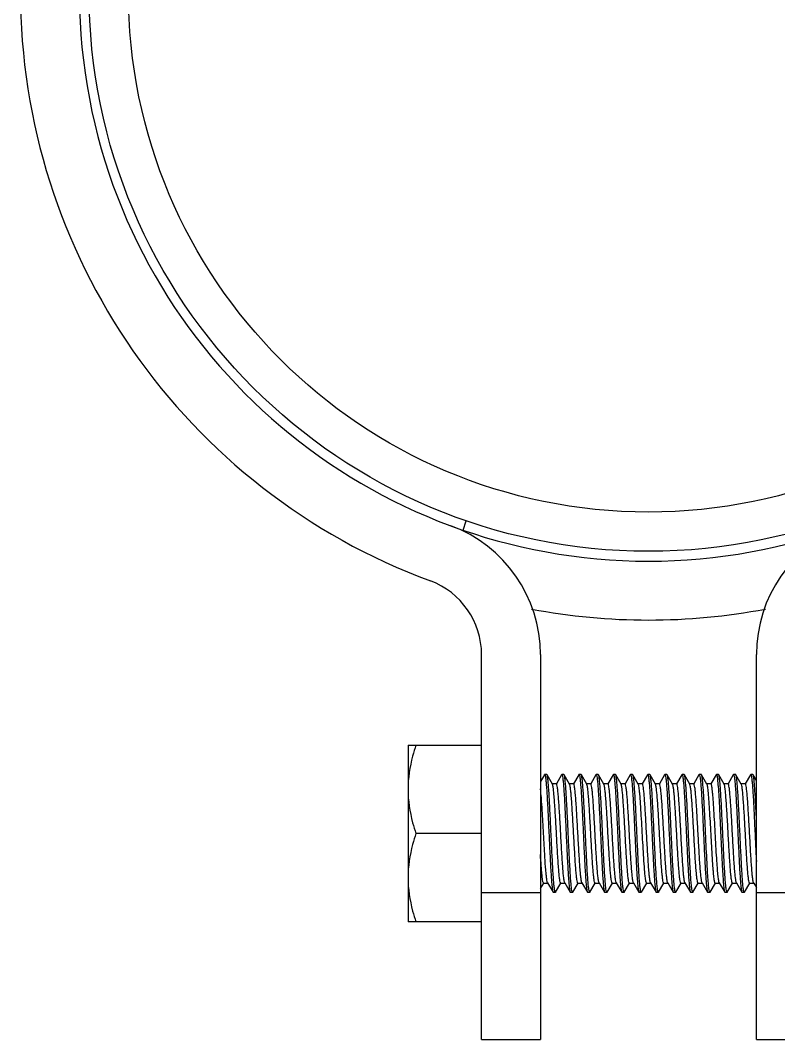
# Model space of a CAD drawing. Extents: x 12300 to 361047, y -1498650 to 1244242.
# Drawn here: x 266641.3 to 266917.7, y 110801.5 to 111173 of the extents above; entities that cross this region are included whole.
import ezdxf

# ---------------------------------------------------------------- set-up
doc = ezdxf.new("R2010")
doc.units = 0
doc.header["$LTSCALE"] = 1000
doc.header["$MEASUREMENT"] = 0
doc.layers.get('0').update_dxf_attribs({"color": 8, "linetype": 'CONTINUOUS'})
doc.layers.add('TEXT', color=3, linetype='CONTINUOUS')

# ---------------------------------------------------------------- blocks, each defined once
blk = doc.blocks.new('KZDJ')
at = {"layer": 'TEXT', "linetype": 'Continuous'}
for p, q in [((2419850.15, 262588.4), (2419851.6, 262592.62)), ((2419858.57, 262356.25), (2419858.57, 262531.69)), ((2419885.4, 262531.69), (2419885.4, 262356.25)), ((2419983.79, 262356.25), (2419983.79, 262531.69)), ((2419825.03, 262490.41), (2419858.57, 262490.41)), ((2419825.03, 262490.41), (2419825.03, 262409.91)), ((2419887.2, 262476.91), (2419885.4, 262473.8)), ((2419887.2, 262476.91), (2419887.3, 262476.99)), ((2419888.28, 262476.99), (2419887.3, 262476.99)), ((2419888.28, 262476.99), (2419887.3, 262476.99)), ((2419887.3, 262476.99), (2419887.32, 262476.99)), ((2419888.38, 262476.91), (2419888.28, 262476.99)), ((2419890.85, 262472.64), (2419888.38, 262476.91)), ((2419895.03, 262476.91), (2419892.63, 262472.77)), ((2419895.03, 262476.91), (2419895.13, 262476.99)), ((2419896.11, 262476.99), (2419895.13, 262476.99)), ((2419896.11, 262476.99), (2419895.13, 262476.99)), ((2419895.13, 262476.99), (2419895.14, 262476.99)), ((2419896.21, 262476.91), (2419896.11, 262476.99)), ((2419898.68, 262472.64), (2419896.21, 262476.91)), ((2419902.85, 262476.91), (2419900.46, 262472.77)), ((2419902.85, 262476.91), (2419902.95, 262476.99)), ((2419903.93, 262476.99), (2419902.95, 262476.99)), ((2419903.93, 262476.99), (2419902.95, 262476.99)), ((2419902.95, 262476.99), (2419902.97, 262476.99)), ((2419904.03, 262476.91), (2419903.93, 262476.99)), ((2419906.5, 262472.64), (2419904.03, 262476.91)), ((2419910.68, 262476.91), (2419908.28, 262472.77)), ((2419910.68, 262476.91), (2419910.78, 262476.99)), ((2419911.76, 262476.99), (2419910.78, 262476.99)), ((2419911.76, 262476.99), (2419910.78, 262476.99)), ((2419910.78, 262476.99), (2419910.79, 262476.99)), ((2419911.86, 262476.91), (2419911.76, 262476.99)), ((2419914.33, 262472.64), (2419911.86, 262476.91)), ((2419918.51, 262476.91), (2419916.11, 262472.77)), ((2419918.51, 262476.91), (2419918.61, 262476.99)), ((2419919.58, 262476.99), (2419918.61, 262476.99)), ((2419919.58, 262476.99), (2419918.61, 262476.99)), ((2419918.61, 262476.99), (2419918.62, 262476.99)), ((2419919.68, 262476.91), (2419919.58, 262476.99)), ((2419922.16, 262472.64), (2419919.68, 262476.91)), ((2419926.33, 262476.91), (2419923.93, 262472.77)), ((2419926.33, 262476.91), (2419926.43, 262476.99)), ((2419927.41, 262476.99), (2419926.43, 262476.99)), ((2419927.41, 262476.99), (2419926.43, 262476.99)), ((2419926.43, 262476.99), (2419926.45, 262476.99)), ((2419927.51, 262476.91), (2419927.41, 262476.99)), ((2419929.98, 262472.64), (2419927.51, 262476.91)), ((2419934.16, 262476.91), (2419931.76, 262472.77)), ((2419934.16, 262476.91), (2419934.26, 262476.99)), ((2419935.24, 262476.99), (2419934.26, 262476.99)), ((2419935.24, 262476.99), (2419934.26, 262476.99)), ((2419934.26, 262476.99), (2419934.27, 262476.99)), ((2419935.34, 262476.91), (2419935.24, 262476.99)), ((2419937.81, 262472.64), (2419935.34, 262476.91)), ((2419941.98, 262476.91), (2419939.59, 262472.77)), ((2419941.98, 262476.91), (2419942.08, 262476.99)), ((2419943.06, 262476.99), (2419942.08, 262476.99)), ((2419943.06, 262476.99), (2419942.08, 262476.99)), ((2419942.08, 262476.99), (2419942.1, 262476.99)), ((2419943.16, 262476.91), (2419943.06, 262476.99)), ((2419945.63, 262472.64), (2419943.16, 262476.91)), ((2419949.81, 262476.91), (2419947.41, 262472.77)), ((2419949.81, 262476.91), (2419949.91, 262476.99)), ((2419950.89, 262476.99), (2419949.91, 262476.99)), ((2419950.89, 262476.99), (2419949.91, 262476.99)), ((2419949.91, 262476.99), (2419949.93, 262476.99)), ((2419950.99, 262476.91), (2419950.89, 262476.99)), ((2419953.46, 262472.64), (2419950.99, 262476.91)), ((2419957.64, 262476.91), (2419955.24, 262472.77)), ((2419957.64, 262476.91), (2419957.74, 262476.99)), ((2419958.72, 262476.99), (2419957.74, 262476.99)), ((2419958.72, 262476.99), (2419957.74, 262476.99)), ((2419957.74, 262476.99), (2419957.75, 262476.99)), ((2419958.82, 262476.91), (2419958.72, 262476.99)), ((2419961.29, 262472.64), (2419958.82, 262476.91)), ((2419965.46, 262476.91), (2419963.07, 262472.77)), ((2419965.46, 262476.91), (2419965.56, 262476.99)), ((2419966.54, 262476.99), (2419965.56, 262476.99)), ((2419966.54, 262476.99), (2419965.56, 262476.99)), ((2419965.56, 262476.99), (2419965.58, 262476.99)), ((2419966.64, 262476.91), (2419966.54, 262476.99)), ((2419969.11, 262472.64), (2419966.64, 262476.91)), ((2419973.29, 262476.91), (2419970.89, 262472.77)), ((2419973.29, 262476.91), (2419973.39, 262476.99)), ((2419974.37, 262476.99), (2419973.39, 262476.99)), ((2419974.37, 262476.99), (2419973.39, 262476.99)), ((2419973.39, 262476.99), (2419973.4, 262476.99)), ((2419974.47, 262476.91), (2419974.37, 262476.99)), ((2419976.94, 262472.64), (2419974.47, 262476.91)), ((2419981.12, 262476.91), (2419978.72, 262472.77)), ((2419981.12, 262476.91), (2419981.22, 262476.99)), ((2419982.19, 262476.99), (2419981.22, 262476.99)), ((2419982.19, 262476.99), (2419981.22, 262476.99)), ((2419981.22, 262476.99), (2419981.23, 262476.99)), ((2419982.29, 262476.91), (2419982.19, 262476.99)), ((2419983.79, 262474.33), (2419982.29, 262476.91)), ((2419892.67, 262472.75), (2419890.79, 262472.75)), ((2419900.5, 262472.75), (2419898.62, 262472.75)), ((2419908.33, 262472.75), (2419906.44, 262472.75)), ((2419906.55, 262472.54), (2419906.5, 262472.64)), ((2419916.15, 262472.75), (2419914.27, 262472.75)), ((2419923.98, 262472.75), (2419922.1, 262472.75)), ((2419931.81, 262472.75), (2419929.92, 262472.75)), ((2419939.63, 262472.75), (2419937.75, 262472.75)), ((2419947.46, 262472.75), (2419945.58, 262472.75)), ((2419955.28, 262472.75), (2419953.4, 262472.75)), ((2419953.54, 262472.47), (2419953.46, 262472.64)), ((2419963.11, 262472.75), (2419961.23, 262472.75)), ((2419970.94, 262472.75), (2419969.05, 262472.75)), ((2419978.76, 262472.75), (2419976.88, 262472.75)), ((2419858.57, 262450.16), (2419828.62, 262450.16)), ((2419983.17, 262450.13), (2419983.19, 262449.85)), ((2419885.4, 262425.03), (2419886.86, 262427.55)), ((2419886.82, 262427.58), (2419888.7, 262427.58)), ((2419888.64, 262427.68), (2419891.11, 262423.41)), ((2419892.29, 262423.41), (2419894.69, 262427.55)), ((2419894.64, 262427.58), (2419896.53, 262427.58)), ((2419896.47, 262427.68), (2419898.94, 262423.41)), ((2419900.12, 262423.41), (2419902.52, 262427.55)), ((2419902.47, 262427.58), (2419904.35, 262427.58)), ((2419904.29, 262427.68), (2419906.77, 262423.41)), ((2419907.94, 262423.41), (2419910.34, 262427.55)), ((2419910.3, 262427.58), (2419912.18, 262427.58)), ((2419912.12, 262427.68), (2419914.59, 262423.41)), ((2419915.77, 262423.41), (2419918.17, 262427.55)), ((2419918.12, 262427.58), (2419920.01, 262427.58)), ((2419919.95, 262427.68), (2419922.42, 262423.41)), ((2419923.6, 262423.41), (2419925.99, 262427.55)), ((2419925.95, 262427.58), (2419927.83, 262427.58)), ((2419927.77, 262427.68), (2419930.25, 262423.41)), ((2419931.42, 262423.41), (2419933.82, 262427.55)), ((2419933.78, 262427.58), (2419933.66, 262427.68)), ((2419933.78, 262427.58), (2419935.66, 262427.58)), ((2419935.6, 262427.68), (2419938.07, 262423.41)), ((2419939.25, 262423.41), (2419941.65, 262427.55)), ((2419941.6, 262427.58), (2419943.49, 262427.58)), ((2419943.43, 262427.68), (2419945.9, 262423.41)), ((2419947.08, 262423.41), (2419949.47, 262427.55)), ((2419949.43, 262427.58), (2419951.31, 262427.58)), ((2419951.25, 262427.68), (2419953.72, 262423.41)), ((2419954.9, 262423.41), (2419957.3, 262427.55)), ((2419957.26, 262427.58), (2419959.14, 262427.58)), ((2419959.08, 262427.68), (2419961.55, 262423.41)), ((2419962.73, 262423.41), (2419965.13, 262427.55)), ((2419965.08, 262427.58), (2419966.96, 262427.58)), ((2419966.9, 262427.68), (2419969.38, 262423.41)), ((2419970.55, 262423.41), (2419972.95, 262427.55)), ((2419972.91, 262427.58), (2419974.79, 262427.58)), ((2419974.73, 262427.68), (2419977.2, 262423.41)), ((2419978.38, 262423.41), (2419980.78, 262427.55)), ((2419980.73, 262427.58), (2419982.62, 262427.58)), ((2419982.56, 262427.68), (2419982.62, 262427.58)), ((2419982.62, 262427.58), (2419983.79, 262425.55)), ((2419858.57, 262423.33), (2419885.4, 262423.33)), ((2419891.11, 262423.41), (2419891.21, 262423.33)), ((2419892.19, 262423.33), (2419891.21, 262423.33)), ((2419892.19, 262423.33), (2419891.21, 262423.33)), ((2419892.19, 262423.33), (2419892.18, 262423.33)), ((2419892.29, 262423.41), (2419892.19, 262423.33)), ((2419898.94, 262423.41), (2419899.04, 262423.33)), ((2419900.02, 262423.33), (2419899.04, 262423.33)), ((2419900.02, 262423.33), (2419899.04, 262423.33)), ((2419900.02, 262423.33), (2419900, 262423.33)), ((2419900.12, 262423.41), (2419900.02, 262423.33)), ((2419906.77, 262423.41), (2419906.87, 262423.33)), ((2419907.84, 262423.33), (2419906.87, 262423.33)), ((2419907.84, 262423.33), (2419906.87, 262423.33)), ((2419907.84, 262423.33), (2419907.83, 262423.33)), ((2419907.94, 262423.41), (2419907.84, 262423.33)), ((2419914.59, 262423.41), (2419914.69, 262423.33)), ((2419915.67, 262423.33), (2419914.69, 262423.33)), ((2419915.67, 262423.33), (2419914.69, 262423.33)), ((2419915.67, 262423.33), (2419915.66, 262423.33)), ((2419915.77, 262423.41), (2419915.67, 262423.33)), ((2419922.42, 262423.41), (2419922.52, 262423.33)), ((2419923.5, 262423.33), (2419922.52, 262423.33)), ((2419923.5, 262423.33), (2419922.52, 262423.33)), ((2419923.5, 262423.33), (2419923.48, 262423.33)), ((2419923.6, 262423.41), (2419923.5, 262423.33)), ((2419930.25, 262423.41), (2419930.35, 262423.33)), ((2419931.21, 262423.33), (2419930.35, 262423.33)), ((2419931.21, 262423.33), (2419930.35, 262423.33)), ((2419931.26, 262423.36), (2419931.21, 262423.45)), ((2419931.42, 262423.41), (2419931.32, 262423.33)), ((2419938.05, 262423.45), (2419938.07, 262423.41)), ((2419938.07, 262423.41), (2419938.11, 262423.36)), ((2419939.15, 262423.33), (2419938.17, 262423.33)), ((2419939.25, 262423.41), (2419939.15, 262423.33)), ((2419945.9, 262423.41), (2419946, 262423.33)), ((2419946.98, 262423.33), (2419946, 262423.33)), ((2419946.98, 262423.33), (2419946, 262423.33)), ((2419946.98, 262423.33), (2419946.96, 262423.33)), ((2419947.08, 262423.41), (2419946.98, 262423.33)), ((2419953.72, 262423.41), (2419953.82, 262423.33)), ((2419954.8, 262423.33), (2419953.82, 262423.33)), ((2419954.8, 262423.33), (2419953.82, 262423.33)), ((2419954.8, 262423.33), (2419954.79, 262423.33)), ((2419954.9, 262423.41), (2419954.8, 262423.33)), ((2419961.55, 262423.41), (2419961.65, 262423.33)), ((2419962.63, 262423.33), (2419961.65, 262423.33)), ((2419962.63, 262423.33), (2419961.65, 262423.33)), ((2419962.73, 262423.41), (2419962.63, 262423.33)), ((2419969.38, 262423.41), (2419969.48, 262423.33)), ((2419970.45, 262423.33), (2419969.48, 262423.33)), ((2419970.45, 262423.33), (2419969.48, 262423.33)), ((2419970.45, 262423.33), (2419970.44, 262423.33)), ((2419970.55, 262423.41), (2419970.45, 262423.33)), ((2419977.2, 262423.41), (2419977.3, 262423.33)), ((2419978.28, 262423.33), (2419977.3, 262423.33)), ((2419978.28, 262423.33), (2419977.3, 262423.33)), ((2419978.28, 262423.33), (2419978.27, 262423.33)), ((2419978.38, 262423.41), (2419978.28, 262423.33)), ((2419983.79, 262423.33), (2420010.62, 262423.33)), ((2419858.57, 262409.91), (2419825.03, 262409.91)), ((2419858.57, 262356.25), (2419885.4, 262356.25)), ((2419983.79, 262356.25), (2420010.62, 262356.25))]:
    blk.add_line(p, q, dxfattribs=at)
for radius in [254.91, 237.02]:
    blk.add_circle((2419934.6, 262833.65), radius, dxfattribs=at)
for centre, radius, start, end in [((2419934.6, 262833.65), 286.22, 110.3175, 249.6825), ((2419934.6, 262833.65), 259.39, 109, 71), ((2419822.79, 262531.69), 62.61, 0, 69.6825), ((2420046.4, 262531.69), 62.61, 110.3175, 180), ((2419822.79, 262531.69), 35.78, 0, 69.6825), ((2419934.6, 262833.65), 286.22, 259.2619, 280.7381)]:
    blk.add_arc(centre, radius, start, end, dxfattribs=at)
for points, knots in [([(2419828.62, 262490.41), (2419828.08, 262488.78), (2419826.09, 262482.25), (2419825.03, 262475.39), (2419825.03, 262470.29)], [0, 0, 0, 0, 0.251892, 1, 1, 1, 1]), ([(2419887.32, 262476.99), (2419887.33, 262476.99), (2419887.42, 262476.92), (2419887.45, 262476.8), (2419887.48, 262476.71)], [0, 0, 0, 0, 0.146246, 1, 1, 1, 1]), ([(2419887.48, 262476.71), (2419887.6, 262476.34), (2419887.75, 262475.29), (2419887.97, 262473.32), (2419888.19, 262470.58), (2419888.5, 262465.69), (2419888.87, 262458.51), (2419889.3, 262449.32), (2419889.66, 262441.51), (2419889.97, 262435.63), (2419890.19, 262431.84), (2419890.41, 262428.67), (2419890.61, 262426.19), (2419890.85, 262424.54), (2419890.97, 262423.66), (2419891.11, 262423.41)], [0, 0, 0, 0, 0.021868, 0.059293, 0.111148, 0.175758, 0.334416, 0.514504, 0.692433, 0.773207, 0.844889, 0.905123, 0.951944, 0.983855, 1, 1, 1, 1]), ([(2419892.01, 262423.61), (2419891.89, 262423.99), (2419891.74, 262425.04), (2419891.52, 262427), (2419891.31, 262429.74), (2419890.99, 262434.63), (2419890.62, 262441.81), (2419890.2, 262451.01), (2419889.83, 262458.82), (2419889.53, 262464.69), (2419889.31, 262468.48), (2419889.08, 262471.65), (2419888.88, 262474.13), (2419888.65, 262475.78), (2419888.52, 262476.66), (2419888.38, 262476.91)], [0, 0, 0, 0, 0.021893, 0.059337, 0.111209, 0.175831, 0.334488, 0.514558, 0.692467, 0.773229, 0.8449, 0.905129, 0.951948, 0.983856, 1, 1, 1, 1]), ([(2419895.14, 262476.99), (2419895.16, 262476.99), (2419895.25, 262476.92), (2419895.28, 262476.81), (2419895.31, 262476.72)], [0, 0, 0, 0, 0.147522, 1, 1, 1, 1]), ([(2419895.31, 262476.72), (2419895.42, 262476.35), (2419895.58, 262475.3), (2419895.8, 262473.35), (2419896.01, 262470.62), (2419896.33, 262465.73), (2419896.69, 262458.55), (2419897.12, 262449.35), (2419897.48, 262441.53), (2419897.79, 262435.65), (2419898.01, 262431.86), (2419898.24, 262428.68), (2419898.43, 262426.2), (2419898.67, 262424.54), (2419898.8, 262423.66), (2419898.94, 262423.41)], [0, 0, 0, 0, 0.02168, 0.058952, 0.110694, 0.175227, 0.333837, 0.514005, 0.692077, 0.772934, 0.8447, 0.905011, 0.95189, 0.983838, 1, 1, 1, 1]), ([(2419899.84, 262423.61), (2419899.72, 262423.98), (2419899.56, 262425.04), (2419899.34, 262427), (2419899.13, 262429.74), (2419898.82, 262434.63), (2419898.45, 262441.81), (2419898.02, 262451), (2419897.66, 262458.81), (2419897.35, 262464.69), (2419897.13, 262468.48), (2419896.91, 262471.65), (2419896.71, 262474.13), (2419896.47, 262475.78), (2419896.35, 262476.66), (2419896.21, 262476.91)], [0, 0, 0, 0, 0.021869, 0.059298, 0.111159, 0.175773, 0.334425, 0.514513, 0.692436, 0.773203, 0.844885, 0.905123, 0.951945, 0.983855, 1, 1, 1, 1]), ([(2419902.97, 262476.99), (2419902.98, 262476.99), (2419903.08, 262476.92), (2419903.11, 262476.8), (2419903.14, 262476.71)], [0, 0, 0, 0, 0.146192, 1, 1, 1, 1]), ([(2419903.14, 262476.71), (2419903.25, 262476.34), (2419903.41, 262475.28), (2419903.63, 262473.32), (2419903.84, 262470.58), (2419904.16, 262465.69), (2419904.52, 262458.51), (2419904.95, 262449.32), (2419905.31, 262441.51), (2419905.62, 262435.63), (2419905.84, 262431.84), (2419906.06, 262428.67), (2419906.26, 262426.19), (2419906.5, 262424.54), (2419906.62, 262423.66), (2419906.77, 262423.41)], [0, 0, 0, 0, 0.021875, 0.059308, 0.111172, 0.175789, 0.334441, 0.514524, 0.692444, 0.773209, 0.844888, 0.905124, 0.951946, 0.983855, 1, 1, 1, 1]), ([(2419907.67, 262423.6), (2419907.55, 262423.97), (2419907.39, 262425.02), (2419907.17, 262426.98), (2419906.96, 262429.71), (2419906.64, 262434.6), (2419906.28, 262441.78), (2419905.85, 262450.98), (2419905.49, 262458.79), (2419905.18, 262464.68), (2419904.96, 262468.47), (2419904.74, 262471.64), (2419904.54, 262474.13), (2419904.3, 262475.78), (2419904.18, 262476.66), (2419904.03, 262476.91)], [0, 0, 0, 0, 0.021696, 0.058981, 0.110733, 0.175273, 0.333889, 0.51405, 0.692109, 0.772959, 0.844718, 0.905021, 0.951895, 0.98384, 1, 1, 1, 1]), ([(2419910.79, 262476.99), (2419910.81, 262476.99), (2419910.9, 262476.92), (2419910.93, 262476.8), (2419910.96, 262476.71)], [0, 0, 0, 0, 0.146067, 1, 1, 1, 1]), ([(2419910.96, 262476.71), (2419911.08, 262476.34), (2419911.23, 262475.28), (2419911.45, 262473.32), (2419911.67, 262470.58), (2419911.98, 262465.69), (2419912.35, 262458.51), (2419912.78, 262449.31), (2419913.14, 262441.51), (2419913.45, 262435.63), (2419913.66, 262431.84), (2419913.89, 262428.67), (2419914.09, 262426.19), (2419914.32, 262424.54), (2419914.45, 262423.66), (2419914.59, 262423.41)], [0, 0, 0, 0, 0.021894, 0.059339, 0.111212, 0.175833, 0.334492, 0.514561, 0.69247, 0.773231, 0.844902, 0.905131, 0.951948, 0.983856, 1, 1, 1, 1]), ([(2419915.49, 262423.61), (2419915.37, 262423.98), (2419915.22, 262425.04), (2419915, 262427), (2419914.79, 262429.74), (2419914.47, 262434.63), (2419914.1, 262441.81), (2419913.68, 262451), (2419913.31, 262458.81), (2419913.01, 262464.69), (2419912.79, 262468.48), (2419912.56, 262471.65), (2419912.36, 262474.13), (2419912.13, 262475.78), (2419912, 262476.66), (2419911.86, 262476.91)], [0, 0, 0, 0, 0.021872, 0.059299, 0.111157, 0.175768, 0.334426, 0.51451, 0.692437, 0.773209, 0.84489, 0.905124, 0.951944, 0.983855, 1, 1, 1, 1]), ([(2419918.62, 262476.99), (2419918.64, 262476.99), (2419918.73, 262476.92), (2419918.76, 262476.8), (2419918.79, 262476.71)], [0, 0, 0, 0, 0.14652, 1, 1, 1, 1]), ([(2419918.79, 262476.71), (2419918.91, 262476.34), (2419919.06, 262475.29), (2419919.28, 262473.33), (2419919.49, 262470.59), (2419919.81, 262465.7), (2419920.17, 262458.52), (2419920.6, 262449.32), (2419920.96, 262441.51), (2419921.27, 262435.63), (2419921.49, 262431.85), (2419921.72, 262428.67), (2419921.91, 262426.19), (2419922.15, 262424.54), (2419922.27, 262423.66), (2419922.42, 262423.41)], [0, 0, 0, 0, 0.021827, 0.05922, 0.111051, 0.175644, 0.334293, 0.514399, 0.692358, 0.77315, 0.84485, 0.9051, 0.951933, 0.983851, 1, 1, 1, 1]), ([(2419923.31, 262423.61), (2419923.2, 262423.99), (2419923.04, 262425.04), (2419922.82, 262427), (2419922.61, 262429.74), (2419922.29, 262434.63), (2419921.93, 262441.81), (2419921.5, 262451.01), (2419921.14, 262458.82), (2419920.83, 262464.69), (2419920.61, 262468.48), (2419920.39, 262471.65), (2419920.19, 262474.13), (2419919.95, 262475.78), (2419919.83, 262476.66), (2419919.68, 262476.91)], [0, 0, 0, 0, 0.021888, 0.05933, 0.1112, 0.17582, 0.334476, 0.514549, 0.692461, 0.773223, 0.844896, 0.905127, 0.951947, 0.983856, 1, 1, 1, 1]), ([(2419926.45, 262476.99), (2419926.46, 262476.99), (2419926.55, 262476.92), (2419926.58, 262476.8), (2419926.61, 262476.72)], [0, 0, 0, 0, 0.147302, 1, 1, 1, 1]), ([(2419926.61, 262476.72), (2419926.73, 262476.35), (2419926.88, 262475.3), (2419927.1, 262473.34), (2419927.32, 262470.61), (2419927.63, 262465.72), (2419928, 262458.54), (2419928.43, 262449.34), (2419928.79, 262441.53), (2419929.1, 262435.64), (2419929.32, 262431.85), (2419929.54, 262428.68), (2419929.74, 262426.2), (2419929.98, 262424.54), (2419930.1, 262423.66), (2419930.25, 262423.41)], [0, 0, 0, 0, 0.021712, 0.059011, 0.110774, 0.175321, 0.333937, 0.514091, 0.692138, 0.77298, 0.844732, 0.90503, 0.9519, 0.983841, 1, 1, 1, 1]), ([(2419931.21, 262423.45), (2419931.07, 262423.73), (2419930.93, 262424.67), (2419930.7, 262426.45), (2419930.49, 262429.06), (2419930.26, 262432.38), (2419930.04, 262436.32), (2419929.73, 262442.37), (2419929.36, 262450.34), (2419928.99, 262458.3), (2419928.68, 262464.33), (2419928.46, 262468.22), (2419928.23, 262471.49), (2419928.02, 262474.05), (2419927.78, 262475.75), (2419927.66, 262476.65), (2419927.51, 262476.91)], [0, 0, 0, 0, 0.017781, 0.051792, 0.101046, 0.163901, 0.238227, 0.321493, 0.50325, 0.684515, 0.767186, 0.840711, 0.902583, 0.950706, 0.983484, 1, 1, 1, 1]), ([(2419934.27, 262476.99), (2419934.29, 262476.99), (2419934.39, 262476.91), (2419934.42, 262476.78), (2419934.45, 262476.68)], [0, 0, 0, 0, 0.142412, 1, 1, 1, 1]), ([(2419934.45, 262476.68), (2419934.56, 262476.3), (2419934.72, 262475.24), (2419934.94, 262473.26), (2419935.15, 262470.53), (2419935.46, 262465.67), (2419935.83, 262458.54), (2419936.25, 262449.41), (2419936.61, 262441.65), (2419936.91, 262435.79), (2419937.13, 262432.01), (2419937.35, 262428.83), (2419937.56, 262426.33), (2419937.78, 262424.62), (2419937.92, 262423.72), (2419938.05, 262423.45)], [0, 0, 0, 0, 0.022323, 0.059966, 0.111809, 0.176196, 0.333935, 0.512859, 0.689876, 0.770433, 0.84213, 0.902644, 0.950025, 0.982776, 1, 1, 1, 1]), ([(2419939.15, 262423.33), (2419939.09, 262423.33), (2419938.98, 262423.53), (2419938.89, 262423.88), (2419938.77, 262424.51), (2419938.6, 262425.77), (2419938.4, 262427.9), (2419938.17, 262431.04), (2419937.94, 262434.89), (2419937.71, 262439.28), (2419937.48, 262444.08), (2419937.24, 262449.1), (2419937.01, 262454.15), (2419936.77, 262459.06), (2419936.54, 262463.65), (2419936.31, 262467.75), (2419936.07, 262471.19), (2419935.87, 262473.89), (2419935.62, 262475.69), (2419935.49, 262476.64), (2419935.34, 262476.91)], [0, 0, 0, 0, 0.003179, 0.010349, 0.021865, 0.037693, 0.081777, 0.141086, 0.21349, 0.29637, 0.38671, 0.481216, 0.576446, 0.66894, 0.755331, 0.832471, 0.897559, 0.948248, 0.982744, 1, 1, 1, 1]), ([(2419942.1, 262476.99), (2419942.12, 262476.99), (2419942.21, 262476.92), (2419942.24, 262476.8), (2419942.27, 262476.71)], [0, 0, 0, 0, 0.146004, 1, 1, 1, 1]), ([(2419942.27, 262476.71), (2419942.39, 262476.33), (2419942.54, 262475.28), (2419942.76, 262473.32), (2419942.97, 262470.58), (2419943.29, 262465.69), (2419943.65, 262458.51), (2419944.08, 262449.31), (2419944.44, 262441.5), (2419944.75, 262435.63), (2419944.97, 262431.84), (2419945.19, 262428.67), (2419945.39, 262426.19), (2419945.63, 262424.54), (2419945.75, 262423.66), (2419945.9, 262423.41)], [0, 0, 0, 0, 0.021904, 0.059356, 0.111234, 0.175859, 0.334521, 0.514585, 0.692487, 0.773246, 0.844913, 0.905138, 0.951952, 0.983857, 1, 1, 1, 1]), ([(2419946.79, 262423.61), (2419946.68, 262423.99), (2419946.52, 262425.04), (2419946.3, 262427), (2419946.09, 262429.74), (2419945.77, 262434.63), (2419945.41, 262441.81), (2419944.98, 262451.01), (2419944.62, 262458.82), (2419944.31, 262464.69), (2419944.09, 262468.48), (2419943.87, 262471.65), (2419943.67, 262474.13), (2419943.43, 262475.78), (2419943.31, 262476.66), (2419943.16, 262476.91)], [0, 0, 0, 0, 0.021888, 0.059328, 0.111196, 0.175814, 0.334474, 0.514547, 0.692462, 0.773228, 0.844902, 0.905131, 0.951948, 0.983856, 1, 1, 1, 1]), ([(2419949.93, 262476.99), (2419949.94, 262476.99), (2419950.03, 262476.92), (2419950.06, 262476.8), (2419950.09, 262476.71)], [0, 0, 0, 0, 0.146788, 1, 1, 1, 1]), ([(2419950.09, 262476.71), (2419950.21, 262476.34), (2419950.36, 262475.29), (2419950.58, 262473.33), (2419950.8, 262470.6), (2419951.11, 262465.71), (2419951.48, 262458.53), (2419951.91, 262449.33), (2419952.27, 262441.52), (2419952.58, 262435.64), (2419952.8, 262431.85), (2419953.02, 262428.67), (2419953.22, 262426.19), (2419953.46, 262424.54), (2419953.58, 262423.66), (2419953.72, 262423.41)], [0, 0, 0, 0, 0.021788, 0.059148, 0.110955, 0.175533, 0.334174, 0.514296, 0.692285, 0.773094, 0.844811, 0.905077, 0.951921, 0.983848, 1, 1, 1, 1]), ([(2419954.62, 262423.61), (2419954.5, 262423.99), (2419954.35, 262425.04), (2419954.13, 262427), (2419953.92, 262429.74), (2419953.6, 262434.63), (2419953.23, 262441.81), (2419952.81, 262451), (2419952.44, 262458.81), (2419952.14, 262464.69), (2419951.92, 262468.48), (2419951.69, 262471.65), (2419951.49, 262474.13), (2419951.26, 262475.78), (2419951.13, 262476.66), (2419950.99, 262476.91)], [0, 0, 0, 0, 0.021877, 0.059311, 0.111175, 0.175792, 0.334445, 0.514524, 0.692444, 0.773209, 0.844887, 0.905122, 0.951945, 0.983855, 1, 1, 1, 1]), ([(2419957.75, 262476.99), (2419957.77, 262476.99), (2419957.86, 262476.92), (2419957.89, 262476.8), (2419957.92, 262476.71)], [0, 0, 0, 0, 0.146706, 1, 1, 1, 1]), ([(2419957.92, 262476.71), (2419958.04, 262476.34), (2419958.19, 262475.29), (2419958.41, 262473.33), (2419958.62, 262470.6), (2419958.94, 262465.71), (2419959.31, 262458.53), (2419959.73, 262449.33), (2419960.1, 262441.52), (2419960.4, 262435.64), (2419960.62, 262431.85), (2419960.85, 262428.67), (2419961.05, 262426.19), (2419961.28, 262424.54), (2419961.41, 262423.66), (2419961.55, 262423.41)], [0, 0, 0, 0, 0.0218, 0.059172, 0.110989, 0.175574, 0.334211, 0.514328, 0.692305, 0.773106, 0.844818, 0.905082, 0.951925, 0.983849, 1, 1, 1, 1]), ([(2419961.41, 262435.19), (2419961.17, 262439.54), (2419960.85, 262446.21), (2419960.44, 262455.09), (2419960.13, 262461.55), (2419959.82, 262467.25), (2419959.55, 262471.34), (2419959.32, 262473.94), (2419959.17, 262475.32), (2419959.01, 262476.26), (2419958.9, 262476.75), (2419958.82, 262476.91)], [0, 0, 0, 0, 0.31261, 0.479025, 0.637331, 0.776893, 0.888349, 0.931124, 0.964281, 0.987309, 1, 1, 1, 1]), ([(2419965.58, 262476.99), (2419965.59, 262476.99), (2419965.69, 262476.92), (2419965.72, 262476.8), (2419965.74, 262476.71)], [0, 0, 0, 0, 0.14666, 1, 1, 1, 1]), ([(2419965.74, 262476.71), (2419965.93, 262476.13), (2419966.12, 262474.38), (2419966.43, 262471.09), (2419966.71, 262466.45), (2419967.02, 262460.8), (2419967.32, 262454.46), (2419967.72, 262445.85), (2419968.02, 262439.39), (2419968.26, 262435.19)], [0, 0, 0, 0, 0.04411, 0.125541, 0.239358, 0.37843, 0.533993, 0.696234, 1, 1, 1, 1]), ([(2419970.27, 262423.61), (2419970.16, 262423.98), (2419970, 262425.03), (2419969.78, 262426.99), (2419969.57, 262429.72), (2419969.25, 262434.61), (2419968.89, 262441.79), (2419968.46, 262450.99), (2419968.1, 262458.8), (2419967.79, 262464.68), (2419967.57, 262468.47), (2419967.35, 262471.65), (2419967.15, 262474.13), (2419966.91, 262475.78), (2419966.79, 262476.66), (2419966.64, 262476.91)], [0, 0, 0, 0, 0.02177, 0.059115, 0.110912, 0.175482, 0.334119, 0.514249, 0.692251, 0.773068, 0.844793, 0.905066, 0.951916, 0.983846, 1, 1, 1, 1]), ([(2419973.4, 262476.99), (2419973.42, 262476.99), (2419973.51, 262476.92), (2419973.54, 262476.8), (2419973.57, 262476.71)], [0, 0, 0, 0, 0.146034, 1, 1, 1, 1]), ([(2419973.57, 262476.71), (2419973.69, 262476.34), (2419973.84, 262475.28), (2419974.06, 262473.32), (2419974.28, 262470.58), (2419974.59, 262465.69), (2419974.96, 262458.51), (2419975.39, 262449.31), (2419975.75, 262441.5), (2419976.06, 262435.63), (2419976.27, 262431.84), (2419976.5, 262428.67), (2419976.7, 262426.19), (2419976.93, 262424.54), (2419977.06, 262423.66), (2419977.2, 262423.41)], [0, 0, 0, 0, 0.021899, 0.059349, 0.111223, 0.175847, 0.334508, 0.514576, 0.692482, 0.773242, 0.844912, 0.905137, 0.951951, 0.983857, 1, 1, 1, 1]), ([(2419978.1, 262423.62), (2419977.98, 262423.99), (2419977.83, 262425.04), (2419977.61, 262427.01), (2419977.4, 262429.74), (2419977.08, 262434.64), (2419976.71, 262441.81), (2419976.29, 262451.01), (2419975.92, 262458.82), (2419975.62, 262464.7), (2419975.4, 262468.48), (2419975.17, 262471.65), (2419974.97, 262474.13), (2419974.74, 262475.78), (2419974.61, 262476.66), (2419974.47, 262476.91)], [0, 0, 0, 0, 0.02191, 0.059368, 0.111249, 0.175876, 0.33454, 0.514602, 0.692499, 0.773255, 0.84492, 0.905142, 0.951954, 0.983858, 1, 1, 1, 1]), ([(2419981.23, 262476.99), (2419981.25, 262476.99), (2419981.34, 262476.92), (2419981.37, 262476.8), (2419981.4, 262476.71)], [0, 0, 0, 0, 0.147008, 1, 1, 1, 1]), ([(2419981.4, 262476.71), (2419981.51, 262476.36), (2419981.66, 262475.34), (2419981.88, 262473.45), (2419982.09, 262470.81), (2419982.4, 262466.08), (2419982.76, 262459.12), (2419983.03, 262453.26), (2419983.17, 262450.13)], [0, 0, 0, 0, 0.042374, 0.114709, 0.214932, 0.339935, 0.647912, 1, 1, 1, 1]), ([(2419983.79, 262457.83), (2419983.67, 262460.25), (2419983.45, 262464.65), (2419983.14, 262469.81), (2419982.88, 262473.13), (2419982.71, 262474.9), (2419982.52, 262476.09), (2419982.4, 262476.72), (2419982.29, 262476.91)], [0, 0, 0, 0, 0.379459, 0.689334, 0.809279, 0.902185, 0.96608, 1, 1, 1, 1]), ([(2419894.64, 262427.58), (2419894.59, 262427.58), (2419894.48, 262427.74), (2419894.32, 262428.25), (2419894.12, 262429.45), (2419893.9, 262431.38), (2419893.67, 262434.01), (2419893.44, 262437.22), (2419893.21, 262440.89), (2419892.98, 262444.9), (2419892.67, 262450.49), (2419892.37, 262456.03), (2419892.05, 262461.32), (2419891.82, 262464.77), (2419891.59, 262467.7), (2419891.37, 262470), (2419891.13, 262471.57), (2419890.99, 262472.4), (2419890.85, 262472.64)], [0, 0, 0, 0, 0.003456, 0.010692, 0.037889, 0.081613, 0.140407, 0.212192, 0.2944, 0.384075, 0.47799, 0.664972, 0.751304, 0.828651, 0.894236, 0.945722, 0.981321, 1, 1, 1, 1]), ([(2419896.47, 262427.68), (2419896.33, 262427.92), (2419896.18, 262428.75), (2419895.95, 262430.32), (2419895.73, 262432.62), (2419895.5, 262435.55), (2419895.27, 262439), (2419894.95, 262444.29), (2419894.65, 262449.83), (2419894.34, 262455.42), (2419894.11, 262459.43), (2419893.88, 262463.11), (2419893.65, 262466.31), (2419893.42, 262468.94), (2419893.2, 262470.87), (2419892.99, 262472.07), (2419892.84, 262472.58), (2419892.73, 262472.75), (2419892.67, 262472.75)], [0, 0, 0, 0, 0.01868, 0.054278, 0.105764, 0.171348, 0.248694, 0.335026, 0.52201, 0.615925, 0.705601, 0.787808, 0.859593, 0.918386, 0.962109, 0.989306, 0.996546, 1, 1, 1, 1]), ([(2419902.47, 262427.58), (2419902.42, 262427.58), (2419902.3, 262427.74), (2419902.15, 262428.25), (2419901.94, 262429.45), (2419901.73, 262431.38), (2419901.5, 262434.01), (2419901.27, 262437.22), (2419901.04, 262440.89), (2419900.81, 262444.9), (2419900.5, 262450.49), (2419900.19, 262456.03), (2419899.87, 262461.32), (2419899.65, 262464.77), (2419899.41, 262467.7), (2419899.2, 262470), (2419898.96, 262471.57), (2419898.82, 262472.4), (2419898.68, 262472.64)], [0, 0, 0, 0, 0.003455, 0.010693, 0.037891, 0.081614, 0.140407, 0.212192, 0.2944, 0.384075, 0.47799, 0.664974, 0.751306, 0.828653, 0.894237, 0.945722, 0.98132, 1, 1, 1, 1]), ([(2419904.29, 262427.68), (2419904.15, 262427.92), (2419904.01, 262428.75), (2419903.77, 262430.32), (2419903.56, 262432.62), (2419903.33, 262435.55), (2419903.1, 262439), (2419902.78, 262444.29), (2419902.48, 262449.83), (2419902.17, 262455.42), (2419901.93, 262459.43), (2419901.7, 262463.11), (2419901.47, 262466.31), (2419901.24, 262468.94), (2419901.03, 262470.87), (2419900.82, 262472.07), (2419900.67, 262472.58), (2419900.55, 262472.75), (2419900.5, 262472.75)], [0, 0, 0, 0, 0.018679, 0.054277, 0.105763, 0.171348, 0.248695, 0.335027, 0.52201, 0.615925, 0.7056, 0.787807, 0.859593, 0.918386, 0.96211, 0.989308, 0.996544, 1, 1, 1, 1]), ([(2419910.3, 262427.58), (2419910.25, 262427.58), (2419910.13, 262427.73), (2419909.98, 262428.24), (2419909.78, 262429.4), (2419909.56, 262431.29), (2419909.34, 262433.86), (2419909.11, 262436.99), (2419908.88, 262440.59), (2419908.65, 262444.52), (2419908.35, 262450.04), (2419907.98, 262456.7), (2419907.61, 262462.97), (2419907.28, 262467.25), (2419907.06, 262469.64), (2419906.83, 262471.33), (2419906.68, 262472.23), (2419906.55, 262472.54)], [0, 0, 0, 0, 0.003398, 0.010481, 0.037063, 0.079811, 0.137346, 0.207687, 0.288384, 0.376611, 0.469274, 0.654855, 0.819309, 0.886268, 0.939811, 0.978111, 1, 1, 1, 1]), ([(2419912.12, 262427.68), (2419911.98, 262427.92), (2419911.84, 262428.75), (2419911.6, 262430.32), (2419911.39, 262432.62), (2419911.15, 262435.55), (2419910.92, 262439), (2419910.6, 262444.29), (2419910.3, 262449.83), (2419909.99, 262455.42), (2419909.76, 262459.43), (2419909.53, 262463.11), (2419909.3, 262466.31), (2419909.07, 262468.94), (2419908.86, 262470.87), (2419908.65, 262472.07), (2419908.49, 262472.58), (2419908.38, 262472.75), (2419908.33, 262472.75)], [0, 0, 0, 0, 0.01868, 0.054279, 0.105766, 0.17135, 0.248697, 0.335029, 0.522011, 0.615926, 0.705601, 0.78781, 0.859595, 0.918388, 0.962111, 0.989307, 0.996546, 1, 1, 1, 1]), ([(2419918.12, 262427.58), (2419918.07, 262427.58), (2419917.96, 262427.74), (2419917.8, 262428.25), (2419917.59, 262429.45), (2419917.38, 262431.38), (2419917.15, 262434.01), (2419916.92, 262437.22), (2419916.69, 262440.89), (2419916.46, 262444.9), (2419916.15, 262450.49), (2419915.85, 262456.03), (2419915.53, 262461.32), (2419915.3, 262464.77), (2419915.06, 262467.7), (2419914.85, 262470), (2419914.61, 262471.57), (2419914.47, 262472.4), (2419914.33, 262472.64)], [0, 0, 0, 0, 0.003456, 0.010692, 0.037889, 0.081613, 0.140406, 0.212192, 0.294399, 0.384075, 0.477989, 0.664972, 0.751304, 0.828651, 0.894236, 0.945722, 0.981321, 1, 1, 1, 1]), ([(2419919.85, 262427.9), (2419919.74, 262428.26), (2419919.58, 262429.23), (2419919.36, 262431.03), (2419919.14, 262433.49), (2419918.82, 262437.81), (2419918.44, 262444.08), (2419918.08, 262450.69), (2419917.78, 262456.14), (2419917.55, 262460.01), (2419917.32, 262463.54), (2419917.1, 262466.61), (2419916.88, 262469.12), (2419916.67, 262470.96), (2419916.47, 262472.1), (2419916.31, 262472.59), (2419916.2, 262472.75), (2419916.15, 262472.75)], [0, 0, 0, 0, 0.024737, 0.065402, 0.120735, 0.188882, 0.353983, 0.53832, 0.629884, 0.716845, 0.796224, 0.865309, 0.92175, 0.963653, 0.989702, 0.996649, 1, 1, 1, 1]), ([(2419925.95, 262427.58), (2419925.9, 262427.58), (2419925.78, 262427.74), (2419925.63, 262428.25), (2419925.42, 262429.45), (2419925.21, 262431.38), (2419924.98, 262434.01), (2419924.75, 262437.22), (2419924.52, 262440.89), (2419924.28, 262444.9), (2419923.97, 262450.49), (2419923.67, 262456.03), (2419923.35, 262461.32), (2419923.12, 262464.77), (2419922.89, 262467.7), (2419922.68, 262470), (2419922.44, 262471.57), (2419922.3, 262472.4), (2419922.16, 262472.64)], [0, 0, 0, 0, 0.003456, 0.010693, 0.037891, 0.081614, 0.140408, 0.212193, 0.2944, 0.384075, 0.47799, 0.664974, 0.751306, 0.828653, 0.894237, 0.945723, 0.981321, 1, 1, 1, 1]), ([(2419927.77, 262427.68), (2419927.63, 262427.92), (2419927.49, 262428.75), (2419927.25, 262430.32), (2419927.04, 262432.62), (2419926.8, 262435.55), (2419926.58, 262439), (2419926.26, 262444.29), (2419925.95, 262449.83), (2419925.64, 262455.42), (2419925.41, 262459.43), (2419925.18, 262463.11), (2419924.95, 262466.31), (2419924.72, 262468.94), (2419924.51, 262470.87), (2419924.3, 262472.07), (2419924.15, 262472.58), (2419924.03, 262472.75), (2419923.98, 262472.75)], [0, 0, 0, 0, 0.018679, 0.054277, 0.105763, 0.171348, 0.248694, 0.335027, 0.52201, 0.615925, 0.7056, 0.787807, 0.859592, 0.918386, 0.96211, 0.989307, 0.996544, 1, 1, 1, 1]), ([(2419933.66, 262427.68), (2419933.52, 262427.91), (2419933.38, 262428.7), (2419933.15, 262430.18), (2419932.95, 262432.36), (2419932.51, 262437.7), (2419932.14, 262444.4), (2419931.71, 262452.18), (2419931.38, 262458.09), (2419931.05, 262463.4), (2419930.76, 262467.26), (2419930.52, 262469.74), (2419930.36, 262471.07), (2419930.19, 262472), (2419930.07, 262472.49), (2419929.98, 262472.64)], [0, 0, 0, 0, 0.017852, 0.051664, 0.100534, 0.162875, 0.407985, 0.545976, 0.68048, 0.801297, 0.899285, 0.937334, 0.967097, 0.988058, 1, 1, 1, 1]), ([(2419935.6, 262427.68), (2419935.46, 262427.92), (2419935.32, 262428.75), (2419935.08, 262430.31), (2419934.87, 262432.62), (2419934.63, 262435.54), (2419934.4, 262439), (2419934.08, 262444.28), (2419933.78, 262449.82), (2419933.47, 262455.42), (2419933.24, 262459.43), (2419933.01, 262463.1), (2419932.78, 262466.31), (2419932.55, 262468.94), (2419932.33, 262470.87), (2419932.13, 262472.07), (2419931.97, 262472.58), (2419931.86, 262472.75), (2419931.81, 262472.75)], [0, 0, 0, 0, 0.018628, 0.054185, 0.105638, 0.171201, 0.248536, 0.334866, 0.521871, 0.615806, 0.705504, 0.787737, 0.859546, 0.918359, 0.962097, 0.989304, 0.996544, 1, 1, 1, 1]), ([(2419941.6, 262427.58), (2419941.55, 262427.58), (2419941.44, 262427.74), (2419941.28, 262428.25), (2419941.07, 262429.45), (2419940.86, 262431.38), (2419940.63, 262434.01), (2419940.4, 262437.22), (2419940.17, 262440.89), (2419939.94, 262444.9), (2419939.63, 262450.49), (2419939.32, 262456.03), (2419939.01, 262461.32), (2419938.78, 262464.77), (2419938.54, 262467.7), (2419938.33, 262470), (2419938.09, 262471.57), (2419937.95, 262472.4), (2419937.81, 262472.64)], [0, 0, 0, 0, 0.003455, 0.010692, 0.037889, 0.081612, 0.140406, 0.212191, 0.294399, 0.384075, 0.477989, 0.664972, 0.751304, 0.82865, 0.894235, 0.945722, 0.98132, 1, 1, 1, 1]), ([(2419943.35, 262427.87), (2419943.23, 262428.21), (2419943.07, 262429.16), (2419942.84, 262430.93), (2419942.63, 262433.36), (2419942.3, 262437.68), (2419941.93, 262443.94), (2419941.57, 262450.57), (2419941.26, 262456.04), (2419941.03, 262459.93), (2419940.81, 262463.48), (2419940.58, 262466.57), (2419940.36, 262469.09), (2419940.15, 262470.95), (2419939.95, 262472.09), (2419939.79, 262472.59), (2419939.68, 262472.75), (2419939.63, 262472.75)], [0, 0, 0, 0, 0.023905, 0.063882, 0.118695, 0.186499, 0.351414, 0.536115, 0.627999, 0.715327, 0.79509, 0.864539, 0.921297, 0.963445, 0.989649, 0.996636, 1, 1, 1, 1]), ([(2419949.43, 262427.58), (2419949.38, 262427.58), (2419949.26, 262427.74), (2419949.11, 262428.25), (2419948.9, 262429.45), (2419948.69, 262431.38), (2419948.46, 262434.01), (2419948.23, 262437.22), (2419948, 262440.89), (2419947.76, 262444.9), (2419947.45, 262450.49), (2419947.15, 262456.03), (2419946.83, 262461.32), (2419946.6, 262464.77), (2419946.37, 262467.7), (2419946.16, 262470), (2419945.92, 262471.57), (2419945.78, 262472.4), (2419945.63, 262472.64)], [0, 0, 0, 0, 0.003456, 0.010693, 0.037891, 0.081614, 0.140408, 0.212193, 0.2944, 0.384075, 0.47799, 0.664974, 0.751306, 0.828653, 0.894237, 0.945723, 0.981321, 1, 1, 1, 1]), ([(2419951.25, 262427.68), (2419951.11, 262427.92), (2419950.97, 262428.75), (2419950.73, 262430.32), (2419950.52, 262432.62), (2419950.28, 262435.55), (2419950.05, 262439), (2419949.74, 262444.29), (2419949.43, 262449.83), (2419949.12, 262455.42), (2419948.89, 262459.43), (2419948.66, 262463.11), (2419948.43, 262466.31), (2419948.2, 262468.94), (2419947.99, 262470.87), (2419947.78, 262472.07), (2419947.62, 262472.58), (2419947.51, 262472.75), (2419947.46, 262472.75)], [0, 0, 0, 0, 0.018679, 0.054277, 0.105763, 0.171347, 0.248694, 0.335027, 0.52201, 0.615925, 0.7056, 0.787807, 0.859592, 0.918386, 0.962109, 0.989307, 0.996544, 1, 1, 1, 1]), ([(2419957.26, 262427.58), (2419957.2, 262427.58), (2419957.09, 262427.73), (2419956.94, 262428.23), (2419956.74, 262429.38), (2419956.53, 262431.24), (2419956.3, 262433.77), (2419956.08, 262436.87), (2419955.85, 262440.43), (2419955.62, 262444.32), (2419955.32, 262449.8), (2419954.95, 262456.43), (2419954.58, 262462.7), (2419954.26, 262467.01), (2419954.04, 262469.44), (2419953.82, 262471.19), (2419953.65, 262472.14), (2419953.54, 262472.47)], [0, 0, 0, 0, 0.00337, 0.010373, 0.036639, 0.078887, 0.135774, 0.205372, 0.28529, 0.372768, 0.464782, 0.64963, 0.814469, 0.882133, 0.936734, 0.976432, 1, 1, 1, 1]), ([(2419959.08, 262427.68), (2419958.94, 262427.92), (2419958.79, 262428.75), (2419958.56, 262430.32), (2419958.34, 262432.62), (2419958.11, 262435.55), (2419957.88, 262439), (2419957.56, 262444.29), (2419957.26, 262449.83), (2419956.95, 262455.42), (2419956.72, 262459.43), (2419956.49, 262463.11), (2419956.26, 262466.31), (2419956.03, 262468.94), (2419955.81, 262470.87), (2419955.6, 262472.07), (2419955.45, 262472.58), (2419955.34, 262472.75), (2419955.28, 262472.75)], [0, 0, 0, 0, 0.01868, 0.054279, 0.105765, 0.17135, 0.248696, 0.335029, 0.522011, 0.615925, 0.705601, 0.787809, 0.859595, 0.918388, 0.962111, 0.989308, 0.996545, 1, 1, 1, 1]), ([(2419963.86, 262437.56), (2419963.62, 262441.19), (2419963.31, 262446.77), (2419962.9, 262454.19), (2419962.59, 262459.6), (2419962.29, 262464.39), (2419962.02, 262467.84), (2419961.79, 262470.05), (2419961.64, 262471.24), (2419961.48, 262472.06), (2419961.37, 262472.5), (2419961.29, 262472.64)], [0, 0, 0, 0, 0.310342, 0.475677, 0.633257, 0.772654, 0.88467, 0.928035, 0.961992, 0.986043, 1, 1, 1, 1]), ([(2419965.8, 262437.56), (2419965.68, 262439.38), (2419965.45, 262443.19), (2419965.13, 262449.03), (2419964.8, 262454.95), (2419964.48, 262460.52), (2419964.2, 262464.76), (2419963.97, 262467.67), (2419963.8, 262469.41), (2419963.64, 262470.78), (2419963.48, 262471.83), (2419963.35, 262472.38), (2419963.2, 262472.75), (2419963.11, 262472.75)], [0, 0, 0, 0, 0.154792, 0.324211, 0.496022, 0.657766, 0.797744, 0.856333, 0.905865, 0.945463, 0.974462, 0.992476, 1, 1, 1, 1]), ([(2419972.91, 262427.58), (2419972.86, 262427.58), (2419972.74, 262427.74), (2419972.59, 262428.25), (2419972.38, 262429.45), (2419972.17, 262431.38), (2419971.94, 262434.01), (2419971.71, 262437.22), (2419971.47, 262440.89), (2419971.24, 262444.9), (2419970.93, 262450.49), (2419970.63, 262456.03), (2419970.31, 262461.32), (2419970.08, 262464.77), (2419969.85, 262467.7), (2419969.64, 262470), (2419969.4, 262471.57), (2419969.25, 262472.4), (2419969.11, 262472.64)], [0, 0, 0, 0, 0.003456, 0.010693, 0.037891, 0.081614, 0.140408, 0.212193, 0.2944, 0.384075, 0.47799, 0.664973, 0.751306, 0.828653, 0.894237, 0.945723, 0.981321, 1, 1, 1, 1]), ([(2419974.73, 262427.68), (2419974.59, 262427.92), (2419974.45, 262428.75), (2419974.21, 262430.32), (2419974, 262432.62), (2419973.76, 262435.55), (2419973.53, 262439), (2419973.21, 262444.29), (2419972.91, 262449.83), (2419972.6, 262455.42), (2419972.37, 262459.43), (2419972.14, 262463.11), (2419971.91, 262466.31), (2419971.68, 262468.94), (2419971.47, 262470.87), (2419971.26, 262472.07), (2419971.1, 262472.58), (2419970.99, 262472.75), (2419970.94, 262472.75)], [0, 0, 0, 0, 0.018679, 0.054277, 0.105763, 0.171347, 0.248694, 0.335026, 0.52201, 0.615925, 0.7056, 0.787807, 0.859592, 0.918386, 0.962109, 0.989307, 0.996544, 1, 1, 1, 1]), ([(2419980.73, 262427.58), (2419980.68, 262427.58), (2419980.57, 262427.73), (2419980.42, 262428.22), (2419980.22, 262429.37), (2419980.01, 262431.21), (2419979.78, 262433.73), (2419979.56, 262436.81), (2419979.33, 262440.35), (2419979.11, 262444.22), (2419978.8, 262449.68), (2419978.44, 262456.3), (2419978.07, 262462.56), (2419977.75, 262466.88), (2419977.53, 262469.33), (2419977.31, 262471.12), (2419977.14, 262472.09), (2419977.03, 262472.43)], [0, 0, 0, 0, 0.003356, 0.010319, 0.036431, 0.078432, 0.135001, 0.204233, 0.283766, 0.370875, 0.462568, 0.647052, 0.812078, 0.880087, 0.935211, 0.975599, 1, 1, 1, 1]), ([(2419982.56, 262427.68), (2419982.42, 262427.92), (2419982.27, 262428.75), (2419982.03, 262430.32), (2419981.82, 262432.62), (2419981.59, 262435.55), (2419981.36, 262439), (2419981.04, 262444.29), (2419980.74, 262449.83), (2419980.43, 262455.42), (2419980.2, 262459.43), (2419979.96, 262463.11), (2419979.74, 262466.31), (2419979.51, 262468.94), (2419979.29, 262470.87), (2419979.08, 262472.07), (2419978.93, 262472.58), (2419978.82, 262472.75), (2419978.76, 262472.75)], [0, 0, 0, 0, 0.018679, 0.054278, 0.105765, 0.17135, 0.248696, 0.335028, 0.522011, 0.615925, 0.705601, 0.787809, 0.859594, 0.918388, 0.962111, 0.989308, 0.996544, 1, 1, 1, 1]), ([(2419825.03, 262470.29), (2419825.03, 262465.18), (2419826.09, 262458.32), (2419828.08, 262451.79), (2419828.62, 262450.16)], [0, 0, 0, 0, 0.748108, 1, 1, 1, 1]), ([(2419888.64, 262427.68), (2419888.53, 262427.87), (2419888.4, 262428.51), (2419888.2, 262429.72), (2419888.01, 262431.47), (2419887.72, 262434.73), (2419887.39, 262439.71), (2419887.01, 262446.37), (2419886.63, 262453.42), (2419886.25, 262460.14), (2419885.87, 262465.81), (2419885.58, 262469.16), (2419885.4, 262470.54)], [0, 0, 0, 0, 0.015697, 0.044446, 0.085716, 0.138485, 0.272802, 0.433446, 0.603652, 0.765638, 0.902498, 1, 1, 1, 1]), ([(2419828.62, 262450.16), (2419828.08, 262448.53), (2419826.09, 262442), (2419825.03, 262435.15), (2419825.03, 262430.04)], [0, 0, 0, 0, 0.251892, 1, 1, 1, 1]), ([(2419983.19, 262449.85), (2419983.24, 262448.77), (2419983.43, 262444.62), (2419983.63, 262440.47), (2419983.79, 262437.4)], [0, 0, 0, 0, 0.259922, 1, 1, 1, 1]), ([(2419886.82, 262427.58), (2419886.72, 262427.58), (2419886.57, 262427.99), (2419886.43, 262428.59), (2419886.26, 262429.75), (2419886.09, 262431.25), (2419885.92, 262433.16), (2419885.67, 262436.34), (2419885.51, 262438.88), (2419885.4, 262440.67)], [0, 0, 0, 0, 0.021802, 0.074827, 0.160247, 0.276725, 0.42207, 0.593424, 1, 1, 1, 1]), ([(2419962.43, 262423.68), (2419962.29, 262424.14), (2419962.12, 262425.45), (2419961.88, 262427.88), (2419961.64, 262431.24), (2419961.49, 262433.78), (2419961.41, 262435.19)], [0, 0, 0, 0, 0.125282, 0.339928, 0.635519, 1, 1, 1, 1]), ([(2419965.08, 262427.58), (2419965.01, 262427.58), (2419964.87, 262427.87), (2419964.75, 262428.33), (2419964.6, 262429.19), (2419964.46, 262430.32), (2419964.31, 262431.76), (2419964.09, 262434.2), (2419963.95, 262436.17), (2419963.86, 262437.56)], [0, 0, 0, 0, 0.022487, 0.074555, 0.158145, 0.272549, 0.416177, 0.587029, 1, 1, 1, 1]), ([(2419966.9, 262427.68), (2419966.73, 262427.98), (2419966.58, 262429.05), (2419966.29, 262431.05), (2419966.06, 262434.02), (2419965.89, 262436.29), (2419965.8, 262437.56)], [0, 0, 0, 0, 0.10579, 0.314513, 0.617347, 1, 1, 1, 1]), ([(2419968.26, 262435.19), (2419968.34, 262433.66), (2419968.5, 262430.93), (2419968.77, 262427.39), (2419968.99, 262425.12), (2419969.21, 262423.93), (2419969.3, 262423.54), (2419969.38, 262423.41)], [0, 0, 0, 0, 0.387702, 0.692616, 0.899746, 0.963455, 1, 1, 1, 1]), ([(2419825.03, 262430.04), (2419825.03, 262424.93), (2419826.09, 262418.07), (2419828.08, 262411.54), (2419828.62, 262409.91)], [0, 0, 0, 0, 0.748108, 1, 1, 1, 1]), ([(2419892.18, 262423.33), (2419892.16, 262423.33), (2419892.07, 262423.41), (2419892.04, 262423.52), (2419892.01, 262423.61)], [0, 0, 0, 0, 0.146075, 1, 1, 1, 1]), ([(2419900, 262423.33), (2419899.99, 262423.33), (2419899.89, 262423.41), (2419899.87, 262423.52), (2419899.84, 262423.61)], [0, 0, 0, 0, 0.146237, 1, 1, 1, 1]), ([(2419907.83, 262423.33), (2419907.81, 262423.33), (2419907.72, 262423.4), (2419907.69, 262423.52), (2419907.67, 262423.6)], [0, 0, 0, 0, 0.147411, 1, 1, 1, 1]), ([(2419915.66, 262423.33), (2419915.64, 262423.33), (2419915.55, 262423.41), (2419915.52, 262423.52), (2419915.49, 262423.61)], [0, 0, 0, 0, 0.14622, 1, 1, 1, 1]), ([(2419923.48, 262423.33), (2419923.47, 262423.33), (2419923.37, 262423.41), (2419923.34, 262423.52), (2419923.31, 262423.61)], [0, 0, 0, 0, 0.146104, 1, 1, 1, 1]), ([(2419931.32, 262423.33), (2419931.31, 262423.33), (2419931.29, 262423.33), (2419931.27, 262423.35), (2419931.26, 262423.36)], [0, 0, 0, 0, 0.450523, 1, 1, 1, 1]), ([(2419938.11, 262423.36), (2419938.12, 262423.35), (2419938.14, 262423.33), (2419938.16, 262423.33), (2419938.17, 262423.33)], [0, 0, 0, 0, 0.549477, 1, 1, 1, 1]), ([(2419946.96, 262423.33), (2419946.95, 262423.33), (2419946.85, 262423.41), (2419946.82, 262423.52), (2419946.79, 262423.61)], [0, 0, 0, 0, 0.146111, 1, 1, 1, 1]), ([(2419954.79, 262423.33), (2419954.77, 262423.33), (2419954.68, 262423.41), (2419954.65, 262423.52), (2419954.62, 262423.61)], [0, 0, 0, 0, 0.146175, 1, 1, 1, 1]), ([(2419962.63, 262423.33), (2419962.61, 262423.33), (2419962.48, 262423.41), (2419962.46, 262423.56), (2419962.43, 262423.68)], [0, 0, 0, 0, 0.132072, 1, 1, 1, 1]), ([(2419970.44, 262423.33), (2419970.42, 262423.33), (2419970.33, 262423.4), (2419970.3, 262423.52), (2419970.27, 262423.61)], [0, 0, 0, 0, 0.146912, 1, 1, 1, 1]), ([(2419978.27, 262423.33), (2419978.25, 262423.33), (2419978.16, 262423.41), (2419978.13, 262423.52), (2419978.1, 262423.62)], [0, 0, 0, 0, 0.145963, 1, 1, 1, 1])]:
    blk.add_open_spline(points, degree=3, knots=knots, dxfattribs=at)
for points in [[(2419977.03, 262472.43), (2419977, 262472.51), (2419976.98, 262472.58), (2419976.94, 262472.64)], [(2419919.95, 262427.68), (2419919.91, 262427.75), (2419919.88, 262427.83), (2419919.85, 262427.9)], [(2419943.43, 262427.68), (2419943.39, 262427.74), (2419943.37, 262427.8), (2419943.35, 262427.87)]]:
    blk.add_open_spline(points, degree=3, dxfattribs=at)

msp = doc.modelspace()

# ---------------------------------------------------------------- block references
at = {"color": 3, "xscale": 0.8000000000465661, "yscale": 0.8000000000465661, "zscale": 0.8000000000465661}
msp.add_blockref('KZDJ', (-1669077.44, -99083.53), dxfattribs=at)

doc.saveas('drawing.dxf')
